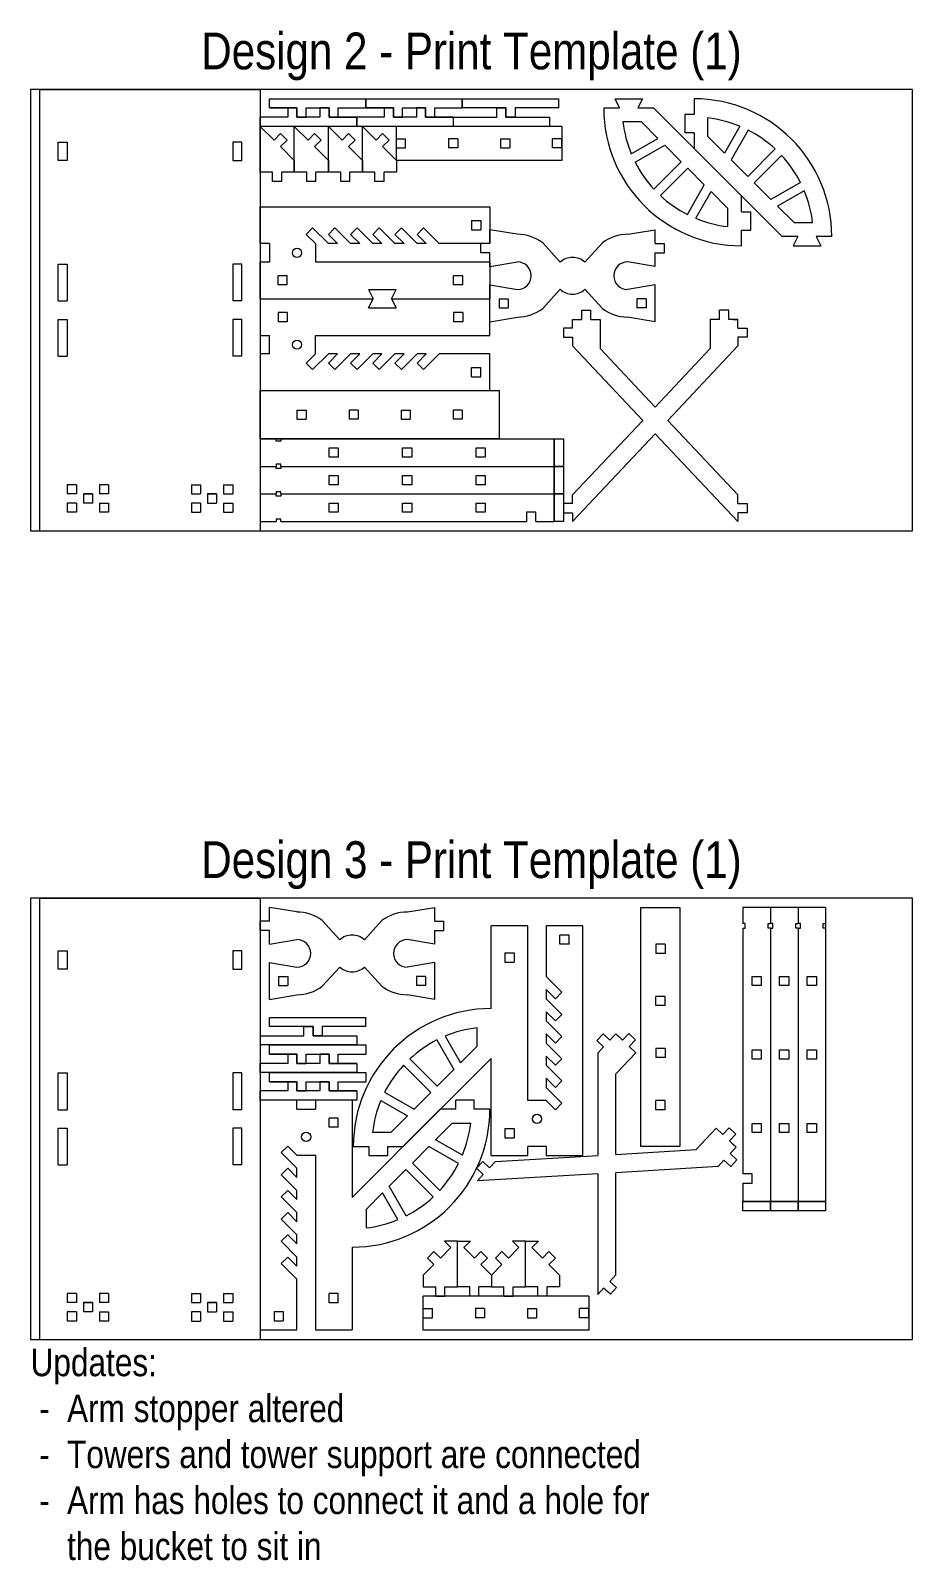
# Model space of a CAD drawing. Header units: inches. Extents: x 0 to 194, y -151 to 45.
# Drawn here: x 0 to 24, y -50.01 to -8.4 of the extents above; entities that cross this region are included whole.
import ezdxf

# ---------------------------------------------------------------- set-up
doc = ezdxf.new("R2010")
doc.units = ezdxf.units.IN
doc.header["$MEASUREMENT"] = 0
doc.layers.get('0').update_dxf_attribs({"lineweight": 0})
doc.layers.add('Cuts', color=1, linetype='Continuous', lineweight=0)
doc.styles.get("Standard").update_dxf_attribs({"font": 'ARIALN.TTF'})

msp = doc.modelspace()

# ---------------------------------------------------------------- linework, layer by layer
for p, q in [((24, -10), (0, -10)), ((0, -10), (0, -22)), ((24, -22), (24, -10)), ((9.198, -15.439), (9.948, -15.439)), ((9.198, -15.939), (9.948, -15.939)), ((8.125, -20), (8.125, -19.75)), ((8.125, -19.75), (8.375, -19.75)), ((8.375, -19.75), (8.375, -20)), ((10.125, -20), (10.125, -19.75)), ((10.125, -19.75), (10.375, -19.75)), ((10.375, -19.75), (10.375, -20)), ((12.125, -20), (12.125, -19.75)), ((12.125, -19.75), (12.375, -19.75)), ((12.375, -19.75), (12.375, -20)), ((8.375, -20), (8.125, -20)), ((10.375, -20), (10.125, -20)), ((12.375, -20), (12.125, -20)), ((8.125, -20.75), (8.125, -20.5)), ((8.125, -20.5), (8.375, -20.5)), ((8.375, -20.75), (8.125, -20.75)), ((8.375, -20.5), (8.375, -20.75)), ((10.125, -20.75), (10.125, -20.5)), ((10.125, -20.5), (10.375, -20.5)), ((10.375, -20.75), (10.125, -20.75)), ((10.375, -20.5), (10.375, -20.75)), ((12.125, -20.75), (12.125, -20.5)), ((12.125, -20.5), (12.375, -20.5)), ((12.375, -20.75), (12.125, -20.75)), ((12.375, -20.5), (12.375, -20.75)), ((8.125, -21.5), (8.125, -21.25)), ((8.125, -21.25), (8.375, -21.25)), ((8.375, -21.5), (8.125, -21.5)), ((8.375, -21.25), (8.375, -21.5)), ((10.125, -21.5), (10.125, -21.25)), ((10.125, -21.25), (10.375, -21.25)), ((10.375, -21.5), (10.125, -21.5)), ((10.375, -21.25), (10.375, -21.5)), ((12.125, -21.5), (12.125, -21.25)), ((12.125, -21.25), (12.375, -21.25)), ((12.375, -21.5), (12.125, -21.5)), ((12.375, -21.25), (12.375, -21.5)), ((13.75, -21.5), (13.5, -21.5)), ((13.5, -21.5), (13.5, -21.75)), ((13.75, -21.75), (13.75, -21.5)), ((0, -22), (24, -22)), ((24, -32), (0, -32)), ((0, -32), (0, -44)), ((24, -44), (24, -32)), ((19.637, -34.125), (19.887, -34.125)), ((19.637, -34.375), (19.637, -34.125)), ((19.887, -34.125), (19.887, -34.375)), ((20.387, -34.125), (20.637, -34.125)), ((20.387, -34.375), (20.387, -34.125)), ((20.637, -34.125), (20.637, -34.375)), ((21.137, -34.125), (21.387, -34.125)), ((21.137, -34.375), (21.137, -34.125)), ((21.387, -34.125), (21.387, -34.375)), ((19.887, -34.375), (19.637, -34.375)), ((20.637, -34.375), (20.387, -34.375)), ((21.387, -34.375), (21.137, -34.375)), ((6.5, -35.24), (9.125, -35.24)), ((6.5, -35.49), (6.5, -35.24)), ((8.125, -35.24), (8.375, -35.24)), ((9.125, -35.24), (9.13, -35.24)), ((9.125, -35.49), (9.125, -35.24)), ((6.25, -35.74), (7.438, -35.74)), ((6.25, -35.74), (7.125, -35.74)), ((6.25, -35.74), (6.25, -35.99)), ((7.688, -35.49), (6.5, -35.49)), ((7.438, -35.74), (7.438, -35.49)), ((7.438, -35.49), (7.688, -35.49)), ((7.688, -35.49), (7.688, -35.74)), ((7.688, -35.74), (7.688, -35.49)), ((7.688, -35.74), (8.875, -35.74)), ((7.937, -35.74), (7.688, -35.74)), ((9.125, -35.49), (7.937, -35.49)), ((7.937, -35.49), (7.937, -35.74)), ((9.125, -35.49), (8.25, -35.49)), ((8.875, -35.74), (8.875, -35.99)), ((6.25, -35.99), (6.245, -35.99)), ((8.875, -35.99), (6.25, -35.99)), ((6.5, -36.24), (6.5, -35.99)), ((6.5, -36.24), (6.5, -35.99)), ((6.5, -35.99), (9.125, -35.99)), ((7.25, -35.99), (7, -35.99)), ((9.125, -35.99), (9.125, -36.24)), ((9.125, -35.99), (9.125, -36.24)), ((19.637, -36.125), (19.887, -36.125)), ((19.637, -36.375), (19.637, -36.125)), ((19.887, -36.125), (19.887, -36.375)), ((20.387, -36.125), (20.637, -36.125)), ((20.387, -36.375), (20.387, -36.125)), ((20.637, -36.125), (20.637, -36.375)), ((21.137, -36.125), (21.387, -36.125)), ((21.137, -36.375), (21.137, -36.125)), ((21.387, -36.125), (21.387, -36.375)), ((6.25, -36.74), (6.25, -36.49)), ((7, -36.49), (6.25, -36.49)), ((6.25, -36.74), (6.25, -36.49)), ((7.25, -36.24), (6.5, -36.24)), ((6.5, -36.24), (7.25, -36.24)), ((7.25, -36.24), (7, -36.24)), ((7, -36.24), (7, -36.49)), ((7.25, -36.24), (7.25, -36.49)), ((7.25, -36.49), (7.25, -36.24)), ((7.25, -36.49), (7.5, -36.49)), ((7.875, -36.49), (7.25, -36.49)), ((7.5, -36.24), (8.125, -36.24)), ((7.5, -36.49), (7.5, -36.24)), ((8.125, -36.24), (7.875, -36.24)), ((7.875, -36.24), (7.875, -36.49)), ((8.125, -36.24), (8.125, -36.49)), ((8.125, -36.49), (8.125, -36.24)), ((8.125, -36.49), (8.375, -36.49)), ((8.125, -36.49), (8.875, -36.49)), ((8.875, -36.49), (8.125, -36.49)), ((8.375, -36.24), (9.125, -36.24)), ((8.375, -36.49), (8.375, -36.24)), ((8.875, -36.49), (8.875, -36.74)), ((8.875, -36.49), (8.875, -36.74)), ((19.887, -36.375), (19.637, -36.375)), ((20.637, -36.375), (20.387, -36.375)), ((21.387, -36.375), (21.137, -36.375)), ((8.875, -36.74), (6.25, -36.74)), ((6.5, -36.99), (6.5, -36.74)), ((6.5, -36.99), (6.5, -36.74)), ((6.5, -36.74), (9.125, -36.74)), ((7.25, -36.99), (6.5, -36.99)), ((6.5, -36.99), (7.25, -36.99)), ((7.25, -36.99), (7, -36.99)), ((7, -36.99), (7, -37.24)), ((7.25, -36.99), (7.25, -37.24)), ((7.25, -37.24), (7.25, -36.99)), ((7.5, -36.99), (8.125, -36.99)), ((7.5, -37.24), (7.5, -36.99)), ((8.125, -36.99), (7.875, -36.99)), ((7.875, -36.99), (7.875, -37.24)), ((8.125, -36.99), (8.125, -37.24)), ((8.125, -37.24), (8.125, -36.99)), ((8.375, -36.99), (9.125, -36.99)), ((8.375, -37.24), (8.375, -36.99)), ((9.125, -36.74), (9.125, -36.99)), ((9.125, -36.74), (9.125, -36.99)), ((6.25, -37.49), (6.25, -37.24)), ((7, -37.24), (6.25, -37.24)), ((6.25, -37.49), (6.25, -37.24)), ((7.25, -37.24), (7.5, -37.24)), ((7.875, -37.24), (7.25, -37.24)), ((8.125, -37.24), (8.375, -37.24)), ((8.125, -37.24), (8.875, -37.24)), ((8.875, -37.24), (8.125, -37.24)), ((8.875, -37.24), (8.875, -37.49)), ((8.875, -37.24), (8.875, -37.49)), ((8.875, -37.49), (6.25, -37.49)), ((19.637, -38.125), (19.887, -38.125)), ((19.637, -38.375), (19.637, -38.125)), ((19.887, -38.125), (19.887, -38.375)), ((20.387, -38.125), (20.637, -38.125)), ((20.387, -38.375), (20.387, -38.125)), ((20.637, -38.125), (20.637, -38.375)), ((21.137, -38.125), (21.387, -38.125)), ((21.137, -38.375), (21.137, -38.125)), ((21.387, -38.125), (21.387, -38.375)), ((19.887, -38.375), (19.637, -38.375)), ((20.637, -38.375), (20.387, -38.375)), ((21.387, -38.375), (21.137, -38.375)), ((19.637, -39.5), (19.387, -39.5)), ((19.637, -39.75), (19.637, -39.5)), ((19.387, -39.75), (19.637, -39.75)), ((0, -44), (24, -44))]:
    msp.add_line(p, q)
at = {"lineweight": 0}
for p, q in [((6.5, -10.5), (6.5, -10.25)), ((6.5, -10.5), (6.5, -10.25)), ((6.5, -10.25), (9.125, -10.25)), ((9.125, -10.25), (9.125, -10.5)), ((9.125, -10.25), (9.125, -10.5)), ((9.125, -10.5), (9.125, -10.25)), ((9.125, -10.5), (9.125, -10.25)), ((9.125, -10.25), (11.75, -10.25)), ((11.75, -10.25), (11.75, -10.5)), ((11.75, -10.25), (11.75, -10.5)), ((11.75, -10.25), (14.375, -10.25)), ((11.75, -10.5), (11.75, -10.25)), ((13.375, -10.25), (13.625, -10.25)), ((14.375, -10.25), (14.38, -10.25)), ((14.375, -10.5), (14.375, -10.25)), ((6.25, -11), (6.25, -10.75)), ((7, -10.75), (6.25, -10.75)), ((6.25, -11), (6.25, -10.75)), ((7.25, -10.5), (6.5, -10.5)), ((6.5, -10.5), (7.25, -10.5)), ((7.25, -10.5), (7, -10.5)), ((7, -10.5), (7, -10.75)), ((7.25, -10.5), (7.25, -10.75)), ((7.25, -10.75), (7.25, -10.5)), ((7.25, -10.75), (7.5, -10.75)), ((7.875, -10.75), (7.25, -10.75)), ((7.5, -10.5), (8.125, -10.5)), ((7.5, -10.75), (7.5, -10.5)), ((8.125, -10.5), (7.875, -10.5)), ((7.875, -10.5), (7.875, -10.75)), ((8.125, -10.5), (8.125, -10.75)), ((8.125, -10.75), (8.125, -10.5)), ((8.125, -10.75), (8.375, -10.75)), ((8.125, -10.75), (8.875, -10.75)), ((8.875, -10.75), (8.125, -10.75)), ((8.375, -10.5), (9.125, -10.5)), ((8.375, -10.75), (8.375, -10.5)), ((8.875, -10.75), (8.875, -11)), ((8.875, -10.75), (8.875, -11)), ((8.875, -11), (8.875, -10.75)), ((9.625, -10.75), (8.875, -10.75)), ((8.875, -11), (8.875, -10.75)), ((9.875, -10.5), (9.125, -10.5)), ((9.125, -10.5), (9.875, -10.5)), ((9.875, -10.5), (9.625, -10.5)), ((9.625, -10.5), (9.625, -10.75)), ((9.875, -10.5), (9.875, -10.75)), ((9.875, -10.75), (9.875, -10.5)), ((9.875, -10.75), (10.125, -10.75)), ((10.5, -10.75), (9.875, -10.75)), ((10.125, -10.5), (10.75, -10.5)), ((10.125, -10.75), (10.125, -10.5)), ((10.75, -10.5), (10.5, -10.5)), ((10.5, -10.5), (10.5, -10.75)), ((10.75, -10.5), (10.75, -10.75)), ((10.75, -10.75), (10.75, -10.5)), ((10.75, -10.75), (11, -10.75)), ((10.75, -10.75), (11.5, -10.75)), ((11.5, -10.75), (10.75, -10.75)), ((11, -10.5), (11.75, -10.5)), ((11, -10.75), (11, -10.5)), ((11.5, -10.75), (11.5, -11)), ((11.5, -10.75), (11.5, -11)), ((11.5, -10.75), (12.688, -10.75)), ((11.5, -10.75), (12.375, -10.75)), ((11.5, -10.75), (11.5, -11)), ((12.938, -10.5), (11.75, -10.5)), ((12.688, -10.75), (12.688, -10.5)), ((12.688, -10.5), (12.938, -10.5)), ((12.938, -10.5), (12.938, -10.75)), ((12.938, -10.75), (12.938, -10.5)), ((12.938, -10.75), (14.125, -10.75)), ((13.188, -10.75), (12.938, -10.75)), ((14.375, -10.5), (13.188, -10.5)), ((13.188, -10.5), (13.188, -10.75)), ((14.375, -10.5), (13.5, -10.5)), ((14.125, -10.75), (14.125, -11)), ((18.436, -11.276), (18.436, -10.772)), ((8.875, -11), (6.25, -11)), ((11.5, -11), (8.875, -11)), ((11.5, -11), (11.495, -11)), ((14.125, -11), (11.5, -11)), ((12.5, -11), (12.25, -11)), ((16.625, -10.88), (16.121, -10.88)), ((17.075, -11.33), (16.625, -10.88)), ((19.302, -10.998), (18.886, -11.726)), ((19.53, -11.103), (19.069, -11.91)), ((0.75, -11.427), (1, -11.427)), ((0.75, -11.927), (0.75, -11.427)), ((1, -11.427), (1, -11.927)), ((5.75, -11.427), (5.5, -11.427)), ((5.5, -11.427), (5.5, -11.927)), ((5.75, -11.927), (5.75, -11.427)), ((9.957, -11.338), (10.207, -11.338)), ((9.957, -11.588), (9.957, -11.338)), ((9.957, -11.588), (10.207, -11.588)), ((10.207, -11.588), (10.207, -11.338)), ((11.374, -11.338), (11.374, -11.588)), ((11.624, -11.338), (11.374, -11.338)), ((11.624, -11.588), (11.374, -11.588)), ((11.624, -11.338), (11.624, -11.588)), ((12.79, -11.338), (13.04, -11.338)), ((12.79, -11.338), (12.79, -11.588)), ((12.79, -11.588), (13.04, -11.588)), ((13.04, -11.338), (13.04, -11.588)), ((14.207, -11.588), (14.207, -11.338)), ((14.457, -11.338), (14.207, -11.338)), ((14.457, -11.588), (14.207, -11.588)), ((14.457, -11.588), (14.457, -11.338)), ((16.347, -11.746), (17.075, -11.33)), ((16.452, -11.974), (17.259, -11.513)), ((17.709, -11.963), (17.259, -11.513)), ((18.436, -11.276), (18.886, -11.726)), ((20.264, -11.615), (19.519, -12.36)), ((1, -11.927), (0.75, -11.927)), ((5.5, -11.927), (5.75, -11.927)), ((16.964, -12.708), (17.709, -11.963)), ((19.069, -11.91), (19.519, -12.36)), ((20.441, -11.792), (19.696, -12.537)), ((17.141, -12.885), (17.886, -12.14)), ((18.336, -12.59), (17.886, -12.14)), ((17.875, -13.397), (18.336, -12.59)), ((18.103, -13.502), (18.519, -12.774)), ((18.969, -13.224), (18.519, -12.774)), ((19.696, -12.537), (20.146, -12.987)), ((20.953, -12.526), (20.146, -12.987)), ((21.058, -12.754), (20.33, -13.17)), ((18.969, -13.224), (18.969, -13.728)), ((20.33, -13.17), (20.78, -13.62)), ((12, -13.564), (12, -13.814)), ((12, -13.564), (12.25, -13.564)), ((12.25, -13.564), (12.25, -13.814)), ((20.78, -13.62), (21.284, -13.62)), ((7.5, -13.939), (7.677, -13.763)), ((7.5, -13.939), (7.75, -14.189)), ((7.677, -13.763), (8.104, -14.189)), ((8.104, -13.939), (8.28, -13.763)), ((8.104, -13.939), (8.354, -14.189)), ((8.28, -13.763), (8.707, -14.189)), ((8.707, -13.939), (8.884, -13.763)), ((8.707, -13.939), (8.957, -14.189)), ((8.884, -13.763), (9.311, -14.189)), ((9.311, -13.939), (9.487, -13.763)), ((9.311, -13.939), (9.561, -14.189)), ((9.487, -13.763), (9.914, -14.189)), ((9.914, -13.939), (10.091, -13.763)), ((9.914, -13.939), (10.164, -14.189)), ((10.091, -13.763), (10.518, -14.189)), ((10.518, -13.939), (10.695, -13.763)), ((10.518, -13.939), (10.768, -14.189)), ((10.695, -13.763), (11.121, -14.189)), ((12, -13.814), (12.25, -13.814)), ((13.242, -13.937), (12.5, -13.814)), ((12.5, -14.189), (12.5, -13.814)), ((16.258, -13.937), (17, -13.814)), ((17, -14.189), (17, -13.814)), ((12.5, -14.189), (12.25, -14.189)), ((12.25, -14.439), (12.25, -14.189)), ((12.5, -14.439), (12.25, -14.439)), ((12.5, -14.814), (12.5, -14.439)), ((13.937, -14.172), (14.414, -14.694)), ((15.563, -14.172), (15.086, -14.694)), ((17, -14.189), (17.25, -14.189)), ((17, -14.814), (17, -14.439)), ((17, -14.439), (17.25, -14.439)), ((17.25, -14.439), (17.25, -14.189)), ((0.75, -14.75), (1, -14.75)), ((0.75, -15.75), (0.75, -14.75)), ((1, -14.75), (1, -15.75)), ((5.75, -14.75), (5.5, -14.75)), ((5.5, -14.75), (5.5, -15.75)), ((5.75, -15.75), (5.75, -14.75)), ((12.5, -14.814), (13.25, -14.688)), ((17, -14.814), (16.25, -14.688)), ((6.737, -15.314), (6.737, -15.064)), ((6.987, -15.064), (6.737, -15.064)), ((6.987, -15.314), (6.737, -15.314)), ((6.987, -15.314), (6.987, -15.064)), ((11.513, -15.314), (11.513, -15.064)), ((11.763, -15.064), (11.513, -15.064)), ((11.763, -15.314), (11.513, -15.314)), ((11.763, -15.314), (11.763, -15.064)), ((12.5, -15.314), (13.25, -15.438)), ((12.5, -16.314), (12.5, -15.314)), ((17, -15.314), (16.25, -15.438)), ((17, -16.314), (17, -15.314)), ((0.75, -15.75), (1, -15.75)), ((5.75, -15.75), (5.5, -15.75)), ((9.198, -15.439), (9.323, -15.689)), ((9.198, -15.939), (9.323, -15.689)), ((9.823, -15.689), (9.948, -15.439)), ((9.823, -15.689), (9.948, -15.939)), ((13.937, -15.954), (14.413, -15.433)), ((15.563, -15.954), (15.087, -15.433)), ((6.737, -16.064), (6.737, -16.314)), ((6.987, -16.064), (6.737, -16.064)), ((6.987, -16.064), (6.987, -16.314)), ((11.513, -16.064), (11.513, -16.314)), ((11.763, -16.064), (11.513, -16.064)), ((11.763, -16.064), (11.763, -16.314)), ((12.5, -16.314), (13.25, -16.189)), ((15, -16), (15.25, -16)), ((15, -16.25), (15, -16)), ((15.25, -16.25), (15.25, -16)), ((17, -16.314), (16.25, -16.189)), ((19, -16), (18.75, -16)), ((18.75, -16.25), (18.75, -16)), ((19, -16.25), (19, -16)), ((0.75, -16.25), (1, -16.25)), ((0.75, -17.25), (0.75, -16.25)), ((1, -16.25), (1, -17.25)), ((5.75, -16.25), (5.5, -16.25)), ((5.5, -16.25), (5.5, -17.25)), ((5.75, -17.25), (5.75, -16.25)), ((6.987, -16.314), (6.737, -16.314)), ((11.763, -16.314), (11.513, -16.314)), ((14.75, -16.487), (14.5, -16.487)), ((14.5, -16.487), (14.5, -16.737)), ((14.75, -16.487), (14.75, -16.25)), ((14.75, -16.25), (14.875, -16.25)), ((14.75, -16.25), (14.875, -16.25)), ((14.75, -16.25), (15, -16.25)), ((15.25, -16.25), (15.5, -16.25)), ((15.5, -16.25), (15.5, -17.046)), ((18.75, -16.25), (18.5, -16.25)), ((18.5, -16.25), (18.5, -17.046)), ((19.25, -16.25), (19, -16.25)), ((19.125, -16.25), (19.25, -16.25)), ((19.25, -16.487), (19.25, -16.25)), ((19.25, -16.487), (19.5, -16.487)), ((19.5, -16.487), (19.5, -16.737)), ((14.5, -16.737), (14.75, -16.737)), ((14.75, -16.737), (14.75, -16.975)), ((14.75, -16.975), (16.659, -19)), ((17, -18.638), (15.5, -17.046)), ((17, -18.638), (18.5, -17.046)), ((19.25, -16.975), (17.341, -19)), ((19.5, -16.737), (19.25, -16.737)), ((19.25, -16.737), (19.25, -16.975)), ((0.75, -17.25), (1, -17.25)), ((5.75, -17.25), (5.5, -17.25)), ((7.5, -17.439), (7.75, -17.189)), ((7.5, -17.439), (7.677, -17.616)), ((7.677, -17.616), (8.104, -17.189)), ((8.104, -17.439), (8.354, -17.189)), ((8.104, -17.439), (8.28, -17.616)), ((8.28, -17.616), (8.707, -17.189)), ((8.707, -17.439), (8.957, -17.189)), ((8.707, -17.439), (8.884, -17.616)), ((8.884, -17.616), (9.311, -17.189)), ((9.311, -17.439), (9.561, -17.189)), ((9.311, -17.439), (9.487, -17.616)), ((9.487, -17.616), (9.914, -17.189)), ((9.914, -17.439), (10.164, -17.189)), ((9.914, -17.439), (10.091, -17.616)), ((10.091, -17.616), (10.518, -17.189)), ((10.518, -17.439), (10.768, -17.189)), ((10.518, -17.439), (10.695, -17.616)), ((10.695, -17.616), (11.121, -17.189)), ((12, -17.814), (12, -17.564)), ((12, -17.564), (12.25, -17.564)), ((12, -17.814), (12.25, -17.814)), ((12.25, -17.814), (12.25, -17.564)), ((7.25, -18.72), (7.5, -18.72)), ((7.25, -18.72), (7.25, -18.97)), ((7.5, -18.72), (7.5, -18.97)), ((8.667, -18.72), (8.667, -18.97)), ((8.917, -18.72), (8.667, -18.72)), ((8.917, -18.72), (8.917, -18.97)), ((10.083, -18.72), (10.333, -18.72)), ((10.083, -18.72), (10.083, -18.97)), ((10.333, -18.72), (10.333, -18.97)), ((11.5, -18.72), (11.5, -18.97)), ((11.75, -18.72), (11.5, -18.72)), ((11.75, -18.72), (11.75, -18.97)), ((7.25, -18.97), (7.5, -18.97)), ((8.917, -18.97), (8.667, -18.97)), ((10.083, -18.97), (10.333, -18.97)), ((11.75, -18.97), (11.5, -18.97)), ((14.75, -21.025), (16.659, -19)), ((19.25, -21.025), (17.341, -19)), ((6.688, -19.562), (6.688, -19.5)), ((6.812, -19.5), (6.812, -19.562)), ((17, -19.362), (14.75, -21.75)), ((17, -19.362), (19.25, -21.75)), ((6.812, -19.562), (6.688, -19.562)), ((6.812, -20.188), (6.688, -20.188)), ((6.688, -20.188), (6.688, -20.25)), ((6.688, -20.312), (6.688, -20.25)), ((6.812, -20.312), (6.688, -20.312)), ((6.812, -20.25), (6.812, -20.188)), ((6.812, -20.25), (6.812, -20.312)), ((1, -20.75), (1, -21)), ((1.25, -20.75), (1, -20.75)), ((1.25, -20.75), (1.25, -21)), ((1.875, -20.75), (1.875, -21)), ((2.125, -20.75), (1.875, -20.75)), ((2.125, -20.75), (2.125, -21)), ((4.375, -20.75), (4.375, -21)), ((4.375, -20.75), (4.625, -20.75)), ((4.625, -20.75), (4.625, -21)), ((5.25, -20.75), (5.25, -21)), ((5.25, -20.75), (5.5, -20.75)), ((5.5, -20.75), (5.5, -21)), ((1.25, -21), (1, -21)), ((1.438, -21), (1.438, -21.25)), ((1.438, -21), (1.688, -21)), ((1.688, -21), (1.438, -21)), ((1.688, -21), (1.688, -21.25)), ((2.125, -21), (1.875, -21)), ((4.375, -21), (4.625, -21)), ((4.812, -21), (4.812, -21.25)), ((5.062, -21), (4.812, -21)), ((4.812, -21), (5.062, -21)), ((5.062, -21), (5.062, -21.25)), ((5.25, -21), (5.5, -21)), ((6.812, -20.938), (6.688, -20.938)), ((6.688, -20.938), (6.688, -21)), ((6.688, -21.062), (6.688, -21)), ((6.812, -21.062), (6.688, -21.062)), ((6.812, -21), (6.812, -20.938)), ((6.812, -21), (6.812, -21.062)), ((14.75, -21.263), (14.75, -21.025)), ((19.25, -21.263), (19.25, -21.025)), ((1, -21.25), (1, -21.5)), ((1, -21.25), (1, -21.5)), ((1.25, -21.25), (1, -21.25)), ((1.25, -21.5), (1, -21.5)), ((1.25, -21.25), (1.25, -21.5)), ((1.25, -21.25), (1.25, -21.5)), ((1.688, -21.25), (1.438, -21.25)), ((1.875, -21.25), (1.875, -21.5)), ((1.875, -21.25), (1.875, -21.5)), ((1.875, -21.25), (2.125, -21.25)), ((2.125, -21.5), (1.875, -21.5)), ((2.125, -21.25), (2.125, -21.5)), ((2.125, -21.25), (2.125, -21.5)), ((4.375, -21.25), (4.375, -21.5)), ((4.375, -21.25), (4.375, -21.5)), ((4.625, -21.25), (4.375, -21.25)), ((4.375, -21.5), (4.625, -21.5)), ((4.625, -21.25), (4.625, -21.5)), ((4.625, -21.25), (4.625, -21.5)), ((4.812, -21.25), (5.062, -21.25)), ((5.25, -21.25), (5.25, -21.5)), ((5.25, -21.25), (5.25, -21.5)), ((5.25, -21.25), (5.5, -21.25)), ((5.25, -21.5), (5.5, -21.5)), ((5.5, -21.25), (5.5, -21.5)), ((5.5, -21.25), (5.5, -21.5)), ((14.75, -21.263), (14.5, -21.263)), ((14.5, -21.263), (14.5, -21.513)), ((14.5, -21.513), (14.75, -21.513)), ((14.75, -21.513), (14.75, -21.75)), ((19.25, -21.263), (19.5, -21.263)), ((19.5, -21.513), (19.25, -21.513)), ((19.25, -21.513), (19.25, -21.75)), ((19.5, -21.263), (19.5, -21.513)), ((6.812, -21.688), (6.688, -21.688)), ((6.688, -21.688), (6.688, -21.75)), ((6.812, -21.75), (6.812, -21.688)), ((7.242, -32.372), (6.5, -32.25)), ((6.5, -32.625), (6.5, -32.25)), ((10.258, -32.372), (11, -32.25)), ((11, -32.625), (11, -32.25)), ((6.5, -32.625), (6.25, -32.625)), ((6.25, -32.875), (6.25, -32.625)), ((6.5, -32.875), (6.25, -32.875)), ((6.5, -33.25), (6.5, -32.875)), ((7.937, -32.607), (8.414, -33.13)), ((9.563, -32.607), (9.086, -33.13)), ((11, -32.625), (11.25, -32.625)), ((11, -33.25), (11, -32.875)), ((11, -32.875), (11.25, -32.875)), ((11.25, -32.875), (11.25, -32.625)), ((19.45, -32.687), (19.387, -32.687)), ((19.387, -32.812), (19.45, -32.812)), ((19.45, -32.812), (19.45, -32.687)), ((20.075, -32.812), (20.075, -32.687)), ((20.075, -32.687), (20.137, -32.687)), ((20.137, -32.812), (20.075, -32.812)), ((20.2, -32.687), (20.137, -32.687)), ((20.137, -32.812), (20.2, -32.812)), ((20.2, -32.812), (20.2, -32.687)), ((20.825, -32.812), (20.825, -32.687)), ((20.825, -32.687), (20.887, -32.687)), ((20.887, -32.812), (20.825, -32.812)), ((20.95, -32.687), (20.887, -32.687)), ((20.887, -32.812), (20.95, -32.812)), ((20.95, -32.812), (20.95, -32.687)), ((21.575, -32.812), (21.575, -32.687)), ((21.575, -32.687), (21.637, -32.687)), ((21.637, -32.812), (21.575, -32.812)), ((6.5, -33.25), (7.25, -33.124)), ((11, -33.25), (10.25, -33.124)), ((14.658, -33), (14.408, -33)), ((14.408, -33.25), (14.408, -33)), ((14.658, -33.25), (14.408, -33.25)), ((14.658, -33.25), (14.658, -33)), ((17.018, -33.25), (17.018, -33.5)), ((17.268, -33.25), (17.018, -33.25)), ((17.268, -33.25), (17.268, -33.5)), ((0.75, -33.427), (1, -33.427)), ((0.75, -33.927), (0.75, -33.427)), ((1, -33.427), (1, -33.927)), ((5.75, -33.427), (5.5, -33.427)), ((5.5, -33.427), (5.5, -33.927)), ((5.75, -33.927), (5.75, -33.427)), ((12.908, -33.487), (13.158, -33.487)), ((12.908, -33.487), (12.908, -33.737)), ((13.158, -33.487), (13.158, -33.737)), ((17.268, -33.5), (17.018, -33.5)), ((1, -33.927), (0.75, -33.927)), ((5.5, -33.927), (5.75, -33.927)), ((6.5, -33.75), (7.25, -33.874)), ((6.5, -34.75), (6.5, -33.75)), ((7.937, -34.39), (8.413, -33.869)), ((9.563, -34.39), (9.087, -33.869)), ((11, -33.75), (10.25, -33.874)), ((11, -34.75), (11, -33.75)), ((12.908, -33.737), (13.158, -33.737)), ((14.46, -34.555), (14.033, -34.129)), ((14.283, -34.732), (14.033, -34.482)), ((6.5, -34.75), (7.25, -34.625)), ((11, -34.75), (10.25, -34.625)), ((14.46, -35.159), (14.033, -34.732)), ((14.283, -34.732), (14.46, -34.555)), ((17.268, -34.667), (17.018, -34.667)), ((17.018, -34.917), (17.018, -34.667)), ((17.268, -34.917), (17.018, -34.917)), ((17.268, -34.917), (17.268, -34.667)), ((14.283, -35.336), (14.033, -35.086)), ((14.46, -35.763), (14.033, -35.336)), ((14.283, -35.336), (14.46, -35.159)), ((11.287, -35.748), (11.703, -36.476)), ((12.153, -36.026), (12.153, -35.522)), ((14.283, -35.939), (14.033, -35.689)), ((14.283, -35.939), (14.46, -35.763)), ((15.586, -35.687), (15.415, -35.868)), ((15.768, -35.858), (15.586, -35.687)), ((15.768, -35.858), (15.931, -35.685)), ((16.022, -35.771), (15.931, -35.685)), ((15.931, -35.685), (16.113, -35.857)), ((16.113, -35.857), (16.284, -35.675)), ((16.284, -35.675), (16.466, -35.846)), ((11.059, -35.853), (11.52, -36.66)), ((11.703, -36.476), (12.153, -36.026)), ((14.46, -36.366), (14.033, -35.939)), ((15.415, -35.868), (15.597, -36.04)), ((15.597, -36.04), (15.434, -36.213)), ((16.477, -36.2), (15.931, -36.779)), ((16.295, -36.028), (16.466, -35.846)), ((16.295, -36.028), (16.477, -36.2)), ((17.018, -36.083), (17.018, -36.333)), ((17.268, -36.083), (17.018, -36.083)), ((17.268, -36.083), (17.268, -36.333)), ((10.148, -36.542), (10.893, -37.287)), ((10.325, -36.365), (11.069, -37.11)), ((14.283, -36.543), (14.033, -36.293)), ((14.46, -36.97), (14.033, -36.543)), ((14.283, -36.543), (14.46, -36.366)), ((15.434, -36.213), (15.434, -38.996)), ((17.268, -36.333), (17.018, -36.333)), ((0.75, -36.75), (1, -36.75)), ((0.75, -37.75), (0.75, -36.75)), ((1, -36.75), (1, -37.75)), ((5.75, -36.75), (5.5, -36.75)), ((5.5, -36.75), (5.5, -37.75)), ((5.75, -37.75), (5.75, -36.75)), ((11.069, -37.11), (11.52, -36.66)), ((14.283, -37.146), (14.033, -36.896)), ((14.283, -37.146), (14.46, -36.97)), ((15.931, -38.966), (15.931, -36.779)), ((9.636, -37.276), (10.443, -37.737)), ((10.443, -37.737), (10.893, -37.287)), ((14.46, -37.573), (14.033, -37.146)), ((0.75, -37.75), (1, -37.75)), ((5.75, -37.75), (5.5, -37.75)), ((9.531, -37.504), (10.259, -37.92)), ((14.283, -37.75), (14.033, -37.5)), ((14.283, -37.75), (14.46, -37.573)), ((17.268, -37.5), (17.018, -37.5)), ((17.018, -37.75), (17.018, -37.5)), ((17.268, -37.75), (17.018, -37.75)), ((17.268, -37.75), (17.268, -37.5)), ((0.75, -38.25), (1, -38.25)), ((0.75, -39.25), (0.75, -38.25)), ((1, -38.25), (1, -39.25)), ((5.75, -38.25), (5.5, -38.25)), ((5.5, -38.25), (5.5, -39.25)), ((5.75, -39.25), (5.75, -38.25)), ((8.375, -37.977), (8.125, -37.977)), ((8.125, -38.227), (8.125, -37.977)), ((8.375, -38.227), (8.125, -38.227)), ((8.375, -38.227), (8.375, -37.977)), ((9.809, -38.37), (10.259, -37.92)), ((11.474, -38.12), (11.024, -38.57)), ((11.474, -38.12), (11.978, -38.12)), ((12.908, -38.263), (13.158, -38.263)), ((12.908, -38.263), (12.908, -38.513)), ((13.158, -38.263), (13.158, -38.513)), ((18.66, -38.257), (18.114, -38.836)), ((18.842, -38.429), (18.66, -38.257)), ((18.842, -38.429), (19.013, -38.247)), ((19.195, -38.418), (19.013, -38.247)), ((9.809, -38.37), (9.305, -38.37)), ((11.752, -38.986), (11.024, -38.57)), ((12.908, -38.513), (13.158, -38.513)), ((19.024, -38.6), (19.195, -38.418)), ((19.206, -38.771), (19.024, -38.6)), ((19.206, -38.771), (19.115, -38.686)), ((19.206, -38.771), (19.115, -38.686)), ((7, -38.74), (6.823, -38.917)), ((6.823, -38.917), (7.25, -39.343)), ((7, -38.74), (7.25, -38.99)), ((10.84, -38.753), (10.39, -39.203)), ((11.647, -39.214), (10.84, -38.753)), ((12.656, -39.161), (15.434, -38.996)), ((15.931, -38.966), (18.114, -38.836)), ((19.043, -38.944), (19.206, -38.771)), ((19.043, -38.944), (19.225, -39.116)), ((19.225, -39.116), (19.054, -39.298)), ((0.75, -39.25), (1, -39.25)), ((5.75, -39.25), (5.5, -39.25)), ((7, -39.343), (6.823, -39.52)), ((6.823, -39.52), (7.25, -39.947)), ((7, -39.343), (7.25, -39.593)), ((10.213, -39.38), (9.763, -39.83)), ((10.958, -40.125), (10.213, -39.38)), ((11.135, -39.948), (10.39, -39.203)), ((12.311, -39.162), (12.14, -39.344)), ((12.14, -39.344), (12.322, -39.515)), ((15.434, -39.493), (12.159, -39.688)), ((12.322, -39.515), (12.159, -39.688)), ((12.493, -39.333), (12.311, -39.162)), ((12.493, -39.333), (12.656, -39.161)), ((15.434, -39.493), (15.434, -42.774)), ((18.709, -39.299), (15.931, -39.464)), ((15.931, -42.247), (15.931, -39.464)), ((18.872, -39.126), (18.709, -39.299)), ((19.054, -39.298), (18.872, -39.126)), ((7, -39.947), (6.823, -40.124)), ((7, -39.947), (7.25, -40.197)), ((10.224, -40.637), (9.763, -39.83)), ((6.823, -40.124), (7.25, -40.551)), ((9.58, -40.013), (9.13, -40.464)), ((9.996, -40.742), (9.58, -40.013)), ((7, -40.551), (6.823, -40.727)), ((6.823, -40.727), (7.25, -41.154)), ((7, -40.551), (7.25, -40.801)), ((9.13, -40.464), (9.13, -40.968)), ((7, -41.154), (6.823, -41.331)), ((7, -41.154), (7.25, -41.404)), ((6.823, -41.331), (7.25, -41.758)), ((7, -41.758), (6.823, -41.934)), ((6.823, -41.934), (7.25, -42.361)), ((7, -41.758), (7.25, -42.008)), ((15.768, -42.42), (15.931, -42.247)), ((15.768, -42.42), (15.95, -42.591)), ((1, -42.75), (1, -43)), ((1.25, -42.75), (1, -42.75)), ((1.25, -42.75), (1.25, -43)), ((1.875, -42.75), (1.875, -43)), ((2.125, -42.75), (1.875, -42.75)), ((2.125, -42.75), (2.125, -43)), ((4.375, -42.75), (4.375, -43)), ((4.375, -42.75), (4.625, -42.75)), ((4.625, -42.75), (4.625, -43)), ((5.25, -42.75), (5.25, -43)), ((5.25, -42.75), (5.5, -42.75)), ((5.5, -42.75), (5.5, -43)), ((8.375, -42.753), (8.125, -42.753)), ((8.125, -43.003), (8.125, -42.753)), ((8.375, -43.003), (8.375, -42.753)), ((15.597, -42.602), (15.434, -42.774)), ((15.779, -42.773), (15.597, -42.602)), ((15.95, -42.591), (15.779, -42.773)), ((1.25, -43), (1, -43)), ((1, -43.25), (1, -43.5)), ((1, -43.25), (1, -43.5)), ((1.25, -43.25), (1, -43.25)), ((1.25, -43.25), (1.25, -43.5)), ((1.25, -43.25), (1.25, -43.5)), ((1.438, -43), (1.438, -43.25)), ((1.438, -43), (1.688, -43)), ((1.688, -43), (1.438, -43)), ((1.688, -43.25), (1.438, -43.25)), ((1.688, -43), (1.688, -43.25)), ((2.125, -43), (1.875, -43)), ((1.875, -43.25), (1.875, -43.5)), ((1.875, -43.25), (1.875, -43.5)), ((1.875, -43.25), (2.125, -43.25)), ((2.125, -43.25), (2.125, -43.5)), ((2.125, -43.25), (2.125, -43.5)), ((4.375, -43), (4.625, -43)), ((4.375, -43.25), (4.375, -43.5)), ((4.375, -43.25), (4.375, -43.5)), ((4.625, -43.25), (4.375, -43.25)), ((4.625, -43.25), (4.625, -43.5)), ((4.625, -43.25), (4.625, -43.5)), ((4.812, -43), (4.812, -43.25)), ((5.062, -43), (4.812, -43)), ((4.812, -43), (5.062, -43)), ((4.812, -43.25), (5.062, -43.25)), ((5.062, -43), (5.062, -43.25)), ((5.25, -43), (5.5, -43)), ((5.25, -43.25), (5.25, -43.5)), ((5.25, -43.25), (5.25, -43.5)), ((5.25, -43.25), (5.5, -43.25)), ((5.5, -43.25), (5.5, -43.5)), ((5.5, -43.25), (5.5, -43.5)), ((6.625, -43.24), (6.875, -43.24)), ((6.625, -43.24), (6.625, -43.49)), ((6.875, -43.24), (6.875, -43.49)), ((8.375, -43.003), (8.125, -43.003)), ((10.689, -43.162), (10.939, -43.162)), ((10.689, -43.412), (10.689, -43.162)), ((10.939, -43.412), (10.939, -43.162)), ((12.106, -43.162), (12.106, -43.412)), ((12.356, -43.162), (12.106, -43.162)), ((12.356, -43.162), (12.356, -43.412)), ((13.522, -43.162), (13.772, -43.162)), ((13.522, -43.162), (13.522, -43.412)), ((13.772, -43.162), (13.772, -43.412)), ((14.939, -43.412), (14.939, -43.162)), ((15.189, -43.162), (14.939, -43.162)), ((15.189, -43.412), (15.189, -43.162)), ((1.25, -43.5), (1, -43.5)), ((2.125, -43.5), (1.875, -43.5)), ((4.375, -43.5), (4.625, -43.5)), ((5.25, -43.5), (5.5, -43.5)), ((6.625, -43.49), (6.875, -43.49)), ((10.689, -43.412), (10.939, -43.412)), ((12.356, -43.412), (12.106, -43.412)), ((13.522, -43.412), (13.772, -43.412)), ((15.189, -43.412), (14.939, -43.412))]:
    msp.add_line(p, q, dxfattribs=at)
for centre, radius, start, end in [((18.056, -14), 3.25, 67.4618, 83.2868), ((19.349, -10.5), 3.25, 186.7132, 202.5382), ((18.056, -14), 3.25, 47.2042, 63.0367), ((19.349, -10.5), 3.25, 206.9633, 222.7958), ((18.056, -14), 3.25, 26.9633, 42.7958), ((19.349, -10.5), 3.25, 227.2042, 243.0367), ((18.056, -14), 3.25, 6.7132, 22.5382), ((19.349, -10.5), 3.25, 247.4618, 263.2868), ((13.249, -15.063), 1.126, 52.2966, 90.3447), ((16.251, -15.063), 1.126, 89.6553, 127.7034), ((14.75, -15.064), 0.5, 90, 132.2338), ((14.75, -15.064), 0.5, 47.7662, 90), ((13.249, -15.063), 0.375, 270.2086, 89.7914), ((16.251, -15.063), 0.375, 90.2086, 269.7914), ((14.75, -15.064), 0.5, 227.5559, 270), ((14.75, -15.064), 0.5, 270, 312.4441), ((13.249, -15.063), 1.126, 270.0694, 307.7034), ((16.251, -15.063), 1.126, 232.2966, 269.9306), ((7.249, -33.499), 1.126, 52.2966, 90.3447), ((10.251, -33.499), 1.126, 89.6553, 127.7034), ((7.249, -33.499), 0.375, 270.2086, 89.7914), ((8.75, -33.5), 0.5, 90, 132.2338), ((8.75, -33.5), 0.5, 47.7662, 90), ((10.251, -33.499), 0.375, 90.2086, 269.7914), ((8.75, -33.5), 0.5, 227.5559, 270), ((8.75, -33.5), 0.5, 270, 312.4441), ((7.249, -33.499), 1.126, 270.0694, 307.7034), ((10.251, -33.499), 1.126, 232.2966, 269.9306), ((12.533, -38.75), 3.25, 96.7132, 112.5382), ((12.533, -38.75), 3.25, 116.9633, 132.7958), ((12.533, -38.75), 3.25, 137.2042, 153.0367), ((12.533, -38.75), 3.25, 157.4618, 173.2868), ((8.75, -37.74), 3.25, 337.4618, 353.2868), ((8.75, -37.74), 3.25, 317.2042, 333.0367), ((8.75, -37.74), 3.25, 296.9633, 312.7958), ((8.75, -37.74), 3.25, 276.7132, 292.5382)]:
    msp.add_arc(centre, radius, start, end, dxfattribs=at)
at = {"layer": 'Cuts', "lineweight": 0}
for p, q in [((0.25, -10), (6.25, -10)), ((0.25, -22), (0.25, -10)), ((6.25, -10), (6.25, -22)), ((15.901, -10.25), (16.026, -10.5)), ((16.651, -10.25), (16.526, -10.5)), ((18.056, -10.25), (18.056, -10.677)), ((15.599, -10.5), (16.026, -10.5)), ((16.526, -10.5), (16.952, -10.5)), ((20.452, -14), (16.952, -10.5)), ((18.056, -10.677), (17.806, -10.677)), ((17.806, -10.677), (17.806, -11.177)), ((6.25, -12.25), (6.25, -11)), ((6.25, -11), (6.625, -11.375)), ((6.802, -11.198), (6.625, -11.375)), ((6.802, -11.198), (6.979, -11.375)), ((7.177, -12.25), (7.177, -11)), ((7.177, -11), (7.552, -11.375)), ((7.729, -11.198), (7.552, -11.375)), ((7.729, -11.198), (7.905, -11.375)), ((8.104, -12.25), (8.104, -11)), ((8.104, -11), (8.479, -11.375)), ((8.655, -11.198), (8.479, -11.375)), ((8.655, -11.198), (8.832, -11.375)), ((9.03, -12.25), (9.03, -11)), ((9.03, -11), (9.405, -11.375)), ((9.582, -11.198), (9.405, -11.375)), ((9.582, -11.198), (9.759, -11.375)), ((14.457, -11), (9.957, -11)), ((9.957, -11.927), (9.957, -11)), ((14.457, -11), (14.457, -11.927)), ((18.056, -11.177), (17.806, -11.177)), ((18.056, -11.177), (18.056, -11.604)), ((6.979, -11.375), (6.802, -11.552)), ((6.802, -11.552), (7.177, -11.927)), ((7.905, -11.375), (7.729, -11.552)), ((7.729, -11.552), (8.104, -11.927)), ((8.832, -11.375), (8.655, -11.552)), ((8.655, -11.552), (9.03, -11.927)), ((9.759, -11.375), (9.582, -11.552)), ((9.582, -11.552), (9.957, -11.927)), ((7.177, -11.927), (7.177, -12.25)), ((8.104, -11.927), (8.104, -12.25)), ((9.03, -11.927), (9.03, -12.25)), ((14.457, -11.927), (9.957, -11.927)), ((9.957, -11.927), (9.957, -12.25)), ((6.588, -12.25), (6.25, -12.25)), ((6.588, -12.5), (6.588, -12.25)), ((7.177, -12.25), (6.838, -12.25)), ((6.838, -12.5), (6.838, -12.25)), ((7.515, -12.25), (7.177, -12.25)), ((7.515, -12.5), (7.515, -12.25)), ((8.104, -12.25), (7.765, -12.25)), ((7.765, -12.5), (7.765, -12.25)), ((8.442, -12.25), (8.104, -12.25)), ((8.442, -12.5), (8.442, -12.25)), ((9.03, -12.25), (8.692, -12.25)), ((8.692, -12.5), (8.692, -12.25)), ((9.369, -12.25), (9.03, -12.25)), ((9.369, -12.5), (9.369, -12.25)), ((9.957, -12.25), (9.619, -12.25)), ((9.619, -12.5), (9.619, -12.25)), ((6.838, -12.5), (6.588, -12.5)), ((7.765, -12.5), (7.515, -12.5)), ((8.692, -12.5), (8.442, -12.5)), ((9.619, -12.5), (9.369, -12.5)), ((19.349, -13.323), (19.349, -12.896)), ((6.25, -14.189), (6.25, -13.189)), ((6.25, -13.189), (12.5, -13.189)), ((12.5, -13.189), (12.5, -14.189)), ((19.349, -13.323), (19.599, -13.323)), ((19.599, -13.823), (19.599, -13.323)), ((19.349, -14.25), (19.349, -13.823)), ((19.349, -13.823), (19.599, -13.823)), ((20.879, -14), (20.452, -14)), ((21.806, -14), (21.379, -14)), ((6.5, -14.189), (6.25, -14.189)), ((6.5, -14.189), (6.5, -14.689)), ((7.75, -14.189), (7.75, -14.689)), ((8.354, -14.189), (8.104, -14.189)), ((8.957, -14.189), (8.707, -14.189)), ((9.561, -14.189), (9.311, -14.189)), ((10.164, -14.189), (9.914, -14.189)), ((10.768, -14.189), (10.518, -14.189)), ((12.5, -14.189), (11.121, -14.189)), ((6.25, -14.689), (6.25, -15.689)), ((6.25, -15.689), (6.25, -14.689)), ((6.25, -14.689), (6.5, -14.689)), ((7.75, -14.689), (12.5, -14.689)), ((12.5, -14.689), (12.5, -15.689)), ((6.25, -15.689), (9.323, -15.689)), ((6.25, -15.689), (6.25, -16.689)), ((6.25, -15.689), (9.323, -15.689)), ((9.823, -15.689), (12.5, -15.689)), ((9.823, -15.689), (12.5, -15.689)), ((12.5, -16.689), (12.5, -15.689)), ((12.75, -15.689), (12.75, -15.939)), ((12.75, -15.689), (13, -15.689)), ((13, -15.689), (13, -15.939)), ((16.5, -15.689), (16.5, -15.939)), ((16.75, -15.689), (16.5, -15.689)), ((16.75, -15.689), (16.75, -15.939)), ((12.75, -15.939), (13, -15.939)), ((16.75, -15.939), (16.5, -15.939)), ((6.25, -16.689), (6.5, -16.689)), ((6.5, -17.189), (6.5, -16.689)), ((7.75, -16.689), (12.5, -16.689)), ((7.75, -17.189), (7.75, -16.689)), ((6.25, -17.189), (6.25, -18.189)), ((6.5, -17.189), (6.25, -17.189)), ((8.354, -17.189), (8.104, -17.189)), ((8.957, -17.189), (8.707, -17.189)), ((9.561, -17.189), (9.311, -17.189)), ((10.164, -17.189), (9.914, -17.189)), ((10.768, -17.189), (10.518, -17.189)), ((12.5, -17.189), (11.121, -17.189)), ((12.5, -18.189), (12.5, -17.189)), ((6.25, -18.189), (12.5, -18.189)), ((6.25, -18.189), (12.75, -18.189)), ((6.25, -19.5), (6.25, -18.189)), ((12.75, -18.189), (12.75, -19.5)), ((6.25, -19.5), (6.25, -20.25)), ((6.25, -19.5), (14.25, -19.5)), ((12.75, -19.5), (6.25, -19.5)), ((14.25, -19.5), (14.25, -20.25)), ((6.25, -20.25), (6.688, -20.25)), ((6.25, -20.25), (6.25, -21)), ((6.812, -20.25), (14.25, -20.25)), ((14.25, -20.25), (14.25, -21)), ((6.25, -21), (6.688, -21)), ((6.25, -21), (6.25, -21.75)), ((6.812, -21), (14.25, -21)), ((14.25, -21), (14.25, -21.75)), ((0.25, -22), (6.25, -22)), ((6.25, -21.75), (6.688, -21.75)), ((6.812, -21.75), (13.5, -21.75)), ((13.75, -21.75), (14.25, -21.75)), ((0.25, -32), (6.25, -32)), ((0.25, -44), (0.25, -32)), ((6.25, -32), (6.25, -44)), ((16.612, -38.75), (16.612, -32.25)), ((16.612, -32.25), (17.673, -32.25)), ((17.673, -32.25), (17.673, -38.75)), ((20.137, -32.25), (19.387, -32.25)), ((19.387, -32.25), (19.387, -32.687)), ((20.887, -32.25), (20.137, -32.25)), ((20.137, -32.25), (20.137, -32.687)), ((21.637, -32.25), (20.887, -32.25)), ((20.887, -32.25), (20.887, -32.687)), ((21.637, -32.25), (21.637, -40.25)), ((12.533, -35), (12.533, -32.75)), ((13.533, -32.75), (12.533, -32.75)), ((13.533, -37.5), (13.533, -32.75)), ((15.033, -32.75), (14.033, -32.75)), ((14.033, -32.75), (14.033, -34.129)), ((15.033, -39), (15.033, -32.75)), ((19.387, -32.812), (19.387, -39.5)), ((20.137, -32.812), (20.137, -40.25)), ((20.887, -32.812), (20.887, -40.25)), ((6.75, -34.125), (6.75, -34.375)), ((6.75, -34.125), (7, -34.125)), ((7, -34.125), (7, -34.375)), ((10.5, -34.125), (10.5, -34.375)), ((10.75, -34.125), (10.5, -34.125)), ((10.75, -34.125), (10.75, -34.375)), ((6.75, -34.375), (7, -34.375)), ((10.75, -34.375), (10.5, -34.375)), ((14.033, -34.482), (14.033, -34.732)), ((14.033, -35.086), (14.033, -35.336)), ((14.033, -35.689), (14.033, -35.939)), ((12.533, -36.354), (10.136, -38.75)), ((12.533, -39), (12.533, -36.354)), ((14.033, -36.293), (14.033, -36.543)), ((6.25, -36.689), (6.25, -37.689)), ((14.033, -36.896), (14.033, -37.146)), ((7.25, -37.49), (6.25, -37.49)), ((6.25, -37.49), (6.25, -43.74)), ((7.25, -37.74), (7.25, -37.49)), ((7.25, -37.74), (7.75, -37.74)), ((8.75, -37.49), (7.75, -37.49)), ((7.75, -37.49), (7.75, -37.74)), ((8.75, -37.49), (8.75, -40.136)), ((8.75, -40.136), (11.146, -37.74)), ((11.573, -37.74), (11.146, -37.74)), ((11.573, -37.74), (11.573, -37.49)), ((12.073, -37.49), (11.573, -37.49)), ((12.073, -37.74), (12.073, -37.49)), ((12.5, -37.74), (12.073, -37.74)), ((14.033, -37.5), (13.533, -37.5)), ((7.25, -38.99), (7.75, -38.99)), ((7.75, -38.99), (7.75, -43.74)), ((8.783, -38.75), (9.21, -38.75)), ((9.21, -38.75), (9.21, -39)), ((9.21, -39), (9.71, -39)), ((9.71, -38.75), (10.136, -38.75)), ((9.71, -38.75), (9.71, -39)), ((12.533, -39), (13.533, -39)), ((13.533, -39), (13.533, -38.75)), ((14.033, -38.75), (13.533, -38.75)), ((14.033, -38.75), (14.033, -39)), ((14.033, -39), (15.033, -39)), ((17.673, -38.75), (16.612, -38.75)), ((7.25, -39.593), (7.25, -39.343)), ((7.25, -40.197), (7.25, -39.947)), ((19.387, -39.75), (19.387, -40.25)), ((20.137, -40.25), (19.387, -40.25)), ((20.887, -40.25), (20.137, -40.25)), ((21.637, -40.25), (20.887, -40.25)), ((7.25, -40.801), (7.25, -40.551)), ((7.25, -41.404), (7.25, -41.154)), ((8.75, -41.49), (8.75, -43.74)), ((10.975, -41.61), (10.799, -41.787)), ((10.975, -41.61), (11.152, -41.787)), ((11.439, -41.5), (11.152, -41.787)), ((11.616, -42.573), (11.616, -41.323)), ((11.616, -42.573), (11.616, -41.323)), ((11.792, -41.5), (12.079, -41.787)), ((12.256, -41.61), (12.079, -41.787)), ((12.256, -41.61), (12.433, -41.787)), ((12.829, -41.61), (12.652, -41.787)), ((12.829, -41.61), (13.006, -41.787)), ((13.292, -41.5), (13.006, -41.787)), ((13.469, -42.573), (13.469, -41.323)), ((13.469, -42.573), (13.469, -41.323)), ((13.646, -41.5), (13.933, -41.787)), ((14.109, -41.61), (13.933, -41.787)), ((14.109, -41.61), (14.286, -41.787)), ((7.25, -42.008), (7.25, -41.758)), ((10.975, -41.963), (10.689, -42.25)), ((10.799, -41.787), (10.975, -41.963)), ((12.433, -41.787), (12.256, -41.963)), ((12.256, -41.963), (12.542, -42.25)), ((12.829, -41.963), (12.542, -42.25)), ((12.652, -41.787), (12.829, -41.963)), ((14.286, -41.787), (14.109, -41.963)), ((14.109, -41.963), (14.396, -42.25)), ((7.25, -43.74), (7.25, -42.361)), ((10.689, -42.25), (10.689, -42.573)), ((12.542, -42.25), (12.542, -42.573)), ((12.542, -42.25), (12.542, -42.573)), ((14.396, -42.25), (14.396, -42.573)), ((10.689, -42.573), (11.027, -42.573)), ((15.189, -42.823), (10.689, -42.823)), ((10.689, -43.75), (10.689, -42.823)), ((11.027, -42.823), (11.027, -42.573)), ((11.027, -42.823), (11.277, -42.823)), ((11.277, -42.573), (11.616, -42.573)), ((11.277, -42.823), (11.277, -42.573)), ((11.954, -42.573), (11.616, -42.573)), ((11.954, -42.823), (11.954, -42.573)), ((12.204, -42.823), (11.954, -42.823)), ((12.542, -42.573), (12.204, -42.573)), ((12.204, -42.823), (12.204, -42.573)), ((12.542, -42.573), (12.881, -42.573)), ((12.881, -42.823), (12.881, -42.573)), ((12.881, -42.823), (13.131, -42.823)), ((13.131, -42.573), (13.469, -42.573)), ((13.131, -42.823), (13.131, -42.573)), ((13.808, -42.573), (13.469, -42.573)), ((13.808, -42.823), (13.808, -42.573)), ((14.058, -42.823), (13.808, -42.823)), ((14.396, -42.573), (14.058, -42.573)), ((14.058, -42.823), (14.058, -42.573)), ((15.189, -42.823), (15.189, -43.75)), ((0.25, -44), (6.25, -44)), ((6.25, -43.74), (7.25, -43.74)), ((7.75, -43.74), (8.75, -43.74)), ((15.189, -43.75), (10.689, -43.75))]:
    msp.add_line(p, q, dxfattribs=at)
at = {"layer": 'Cuts'}
for p, q in [((15.901, -10.25), (16.651, -10.25)), ((20.879, -14), (20.754, -14.25)), ((21.379, -14), (21.504, -14.25)), ((20.754, -14.25), (21.504, -14.25)), ((14.25, -20.25), (14.25, -19.5)), ((14.25, -19.5), (14.5, -19.5)), ((14.5, -19.5), (14.5, -20.25)), ((14.25, -21), (14.25, -20.25)), ((14.25, -20.25), (14.5, -20.25)), ((14.5, -20.25), (14.25, -20.25)), ((14.5, -20.25), (14.5, -21)), ((14.25, -21.75), (14.25, -21)), ((14.25, -21), (14.5, -21)), ((14.5, -21), (14.25, -21)), ((14.5, -21), (14.5, -21.75)), ((14.5, -21.75), (14.25, -21.75)), ((19.387, -40.25), (20.137, -40.25)), ((19.387, -40.5), (19.387, -40.25)), ((20.137, -40.25), (20.137, -40.5)), ((20.137, -40.25), (20.887, -40.25)), ((20.137, -40.5), (20.137, -40.25)), ((20.887, -40.25), (20.887, -40.5)), ((20.887, -40.25), (21.637, -40.25)), ((20.887, -40.5), (20.887, -40.25)), ((21.637, -40.25), (21.637, -40.5)), ((20.137, -40.5), (19.387, -40.5)), ((20.887, -40.5), (20.137, -40.5)), ((21.637, -40.5), (20.887, -40.5)), ((11.439, -41.5), (11.262, -41.323)), ((11.616, -41.323), (11.262, -41.323)), ((11.616, -41.323), (11.969, -41.323)), ((11.792, -41.5), (11.969, -41.323)), ((13.292, -41.5), (13.116, -41.323)), ((13.469, -41.323), (13.116, -41.323)), ((13.469, -41.323), (13.823, -41.323)), ((13.646, -41.5), (13.823, -41.323))]:
    msp.add_line(p, q, dxfattribs=at)
at = {"layer": 'Cuts', "lineweight": 0}
for centre in [(7.25, -14.439), (7.25, -16.939), (13.783, -38), (7.5, -38.49)]:
    msp.add_circle(centre, 0.125, dxfattribs=at)
for centre, start, end in [((18.056, -14), 0, 90), ((19.349, -10.5), 180, 270), ((12.533, -38.75), 90, 180), ((8.75, -37.74), 270, 0)]:
    msp.add_arc(centre, 3.75, start, end, dxfattribs=at)

# ---------------------------------------------------------------- texts
for s, width, heights, insert, char_height, attachment_point in [('Design 2 - Print Template (1)', 16.58869, [0], (12, -9.75), 1, 8), ('Design 3 - Print Template (1)', 16.58869, [1.296], (12, -31.75), 1, 8), ('Updates:\\P\\pi-0.75713,l0.99247,t0.99247;-^IArm stopper altered\\P-^ITowers and tower support are connected\\P-^IArm has holes to connect it and a hole for the bucket to sit in', 17.06863, [7.423], (0, -44.25), 0.75, 1)]:
    msp.add_mtext_dynamic_manual_height_columns(s, width=width, gutter_width=1, heights=heights, dxfattribs=dict(insert=insert, char_height=char_height, attachment_point=attachment_point))

doc.saveas('drawing.dxf')
